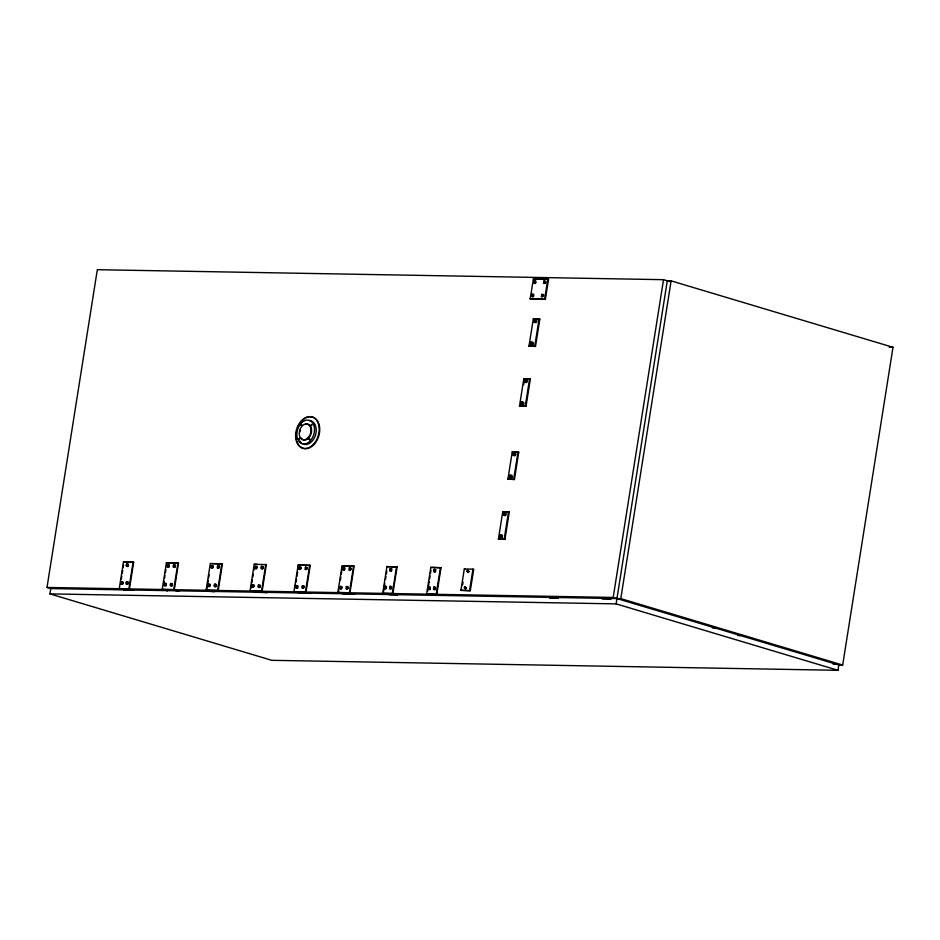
<?xml version="1.0" encoding="UTF-8"?>
<svg xmlns="http://www.w3.org/2000/svg" width="940" height="940" viewBox="0 0 940 940"><rect width="100%" height="100%" fill="white"/><g stroke="black" fill="none" stroke-linecap="round" stroke-linejoin="round"><path stroke-width="1.41" d="M127.182 565.351L127.781 566.139L128.322 564.975M465.147 587.994L465.888 588.475L465.735 587.336M50.76 588.569L49.914 593.892L616.111 603.88L667.283 280.813L671.125 280.872L893 347.295L842.675 665.05L620.8 598.627L50.76 588.569L47 587.453L97.325 269.698L663.523 279.685L670.091 281.647M119.263 588.569L123.481 561.956L133.656 562.296L129.438 588.898L119.263 588.569L119.827 588.734M121.377 578.934L121.824 576.126M122.271 573.33L122.717 570.521M123.152 567.725L123.598 564.928M128.874 588.734L133.092 562.12M162.209 589.321L166.427 562.707L178.518 563.084L174.311 589.697L162.209 589.321L162.773 589.486M163.666 583.893L164.112 581.085M164.547 578.288L164.993 575.48M165.44 572.683L165.887 569.887M173.747 589.521L177.954 562.919M206.118 590.097L210.337 563.483L222.428 563.859L218.209 590.473L206.118 590.097L206.683 590.261M206.906 588.863L207.352 586.067M207.799 583.258L208.234 580.462M208.68 577.665L209.126 574.857M217.657 590.297L221.863 563.683M250.028 590.872L254.246 564.259L266.337 564.635L262.119 591.248L250.028 590.872L250.592 591.037M251.039 588.24L251.485 585.432M251.92 582.636L252.367 579.839M252.813 577.031L253.26 574.234M253.917 570.028L254.364 567.231M261.555 591.072L265.773 564.458M293.938 591.648L298.156 565.034L310.247 565.41L306.029 592.024L293.938 591.648L294.502 591.812M295.172 587.618L295.607 584.809M296.053 582.013L296.5 579.205M296.946 576.408L297.604 572.202M298.05 569.405L298.497 566.609M305.465 591.847L309.683 565.234M337.848 592.423L342.066 565.81L354.157 566.186L349.939 592.788L337.848 592.423L338.412 592.588L338.858 589.791M340.409 579.98L340.856 577.184M341.291 574.375L341.737 571.579M342.184 568.782L342.63 565.974L354.157 566.186M349.375 592.623L353.593 566.009M382.721 593.211L386.928 566.597L397.103 566.938L392.885 593.551L382.721 593.211L383.285 593.375M383.497 591.977L383.943 589.18M384.389 586.372L384.836 583.576M385.494 579.369L385.94 576.572M386.387 573.776L386.834 570.968M392.321 593.387L396.539 566.773M426.631 593.986L430.837 567.372L441.013 567.713L436.795 594.327L426.631 593.986L427.195 594.151M427.63 591.354L428.076 588.558M428.522 585.749L429.18 581.555M429.627 578.746L430.073 575.95M430.52 573.141L430.955 570.345M436.231 594.151L440.449 567.548M460.929 590.32L464.301 568.982L472.949 569.135L473.701 569.358L470.317 590.696L460.929 590.32L470.317 590.696M462.574 584.856L463.032 582.013M469.565 590.473L472.949 569.135M530.207 298.873L533.368 278.91L547.785 279.168L548.537 279.392L545.376 299.355L530.207 298.873L545.376 299.355M498.435 539.019L502.747 511.771L508.517 511.877L509.269 512.1L504.956 539.348L498.435 539.019L504.956 539.348M507.917 479.142L512.23 451.893L517.999 451.999L518.751 452.222L514.438 479.471L507.917 479.142L514.438 479.471M519.514 405.963L523.827 378.714L529.596 378.808L530.348 379.043L526.024 406.291L519.514 405.963L526.024 406.291M528.997 346.085L533.309 318.836L539.078 318.93L539.83 319.165L535.506 346.413L528.997 346.085L535.506 346.413M523.674 384.672L524.12 381.805M504.204 539.125L508.517 511.877M513.687 479.247L517.999 451.999M525.272 406.068L529.596 378.808M534.754 346.19L539.078 318.93M544.624 299.12L547.785 279.168M47 587.453L613.197 597.441L663.523 279.685M620.8 598.627L671.125 280.872M49.914 593.892L271.789 660.315L837.986 670.302L838.832 664.98L842.675 665.05M340.75 587.594L341.455 588.511L341.678 587.124M175.263 566.409L174.617 566.996L174.147 566.385M172.314 585.033L171.233 585.209M305.947 568.301L306.863 567.831L306.781 569.088M536.317 321.75L536.282 320.481M435.643 571.003L434.997 571.579L434.527 570.98M526.835 381.628L526.905 380.512M515.355 454.596L514.591 455.277M511.795 477.05L511.031 477.731L510.49 477.027M208.598 585.467L210.208 584.351L209.843 586.642L208.892 586.619M255.457 567.619L257.067 566.503L256.702 568.782L255.751 568.77M305.512 568.5L307.122 567.384L307.415 568.536L305.805 569.652M302.562 587.124L304.172 586.008L304.466 587.159L302.856 588.276M209.115 585.08L210.137 585.291L209.056 586.043M215.26 585.185L216.282 585.397L215.201 586.149M255.974 567.22L256.996 567.431L255.915 568.195M262.119 567.337C263.412 565.81 263.365 569.417 262.06 568.301M259.922 586.936L259.875 585.596M543.062 296.323L542.874 294.96M523.145 404.282L523.357 402.966L522.558 402.802M429.286 588.029C430.767 586.454 430.273 590.438 429.157 588.828M467.885 571.109L468.743 571.285L467.92 572.025M502.207 537.151L501.044 537.139M165.322 584.139L166.168 584.927L165.076 585.103M171.468 584.245L172.29 584.269M212.182 566.291L213.075 566.867L211.935 567.243M218.327 566.397L219.22 566.973L218.092 567.361M536.188 321.95L535.236 321.927M385.494 587.089L386.34 587.876L385.247 588.052M510.808 476.134L511.76 476.157M434.586 587.958L435.431 588.745L434.351 588.922M544.671 281.753L545.447 282.247L544.73 283.245M122.177 582.318L122.799 583.423L121.765 583.211M127.37 582.412L127.981 583.517L126.959 583.305M168.413 565.387C170.105 564.893 168.46 568.171 168.001 566.279M253.283 585.561L254.047 586.067L253.189 587.03M514.533 453.527L515.202 453.538M350.197 568.594L350.949 569.299L350.103 570.063M501.49 535.87L502.348 536.223M535.212 281.507L535.683 282.693L534.66 282.482M533.015 296.382L533.415 294.819M505.227 513.322L505.767 514.697L504.592 514.673M300.295 567.631L300.894 568.418L300.048 569.182M344.099 569.981L344.498 568.418M391.087 570.803L391.475 569.24M297.24 587.829L297.498 586.243M347.401 587.148L348 587.935L347.295 588.722M548.537 279.392L533.368 278.91M534.954 281.13L535.906 281.142L535.542 283.434L534.59 283.41L534.296 282.259M544.554 281.295L545.505 281.318L545.799 282.47L544.201 283.586M532.839 294.432L533.791 294.455L533.438 296.735L532.486 296.723L532.181 295.571M542.451 294.608L543.402 294.62L543.696 295.771L542.086 296.887M539.83 319.165L533.309 318.836M535.471 319.941L536.576 319.953L536.928 321.304L536.153 322.62L535.048 322.596M889.158 347.224L893 347.295M531.911 342.395L533.015 342.419L533.368 343.758L532.604 345.086L531.488 345.062M530.348 379.043L523.827 378.714M525.989 379.819L527.093 379.831L527.434 381.182L526.67 382.498L525.566 382.474M522.428 402.273L523.533 402.297L523.885 403.636L523.11 404.964L522.005 404.94M518.751 452.222L512.23 451.893M514.391 452.998L515.508 453.021L515.848 454.361L515.085 455.677L513.969 455.665M510.831 475.464L511.947 475.476L512.288 476.827L511.524 478.143L510.42 478.119L510.068 476.78M504.945 512.018L509.269 512.1M504.909 512.876L506.026 512.899L505.603 515.555L504.486 515.543L504.146 514.204M501.349 535.342L502.465 535.354L502.042 538.021L500.926 537.997L500.585 536.658M133.656 562.296L123.481 561.956M178.518 563.084L166.427 562.707M212.346 563.683L222.428 563.859M257.689 564.482L254.246 564.259M310.247 565.41L298.156 565.034M397.103 566.938L386.928 566.597M441.013 567.713L430.837 567.372M127.464 564.212L128.416 564.235L128.052 566.514L127.1 566.491L126.806 565.351M168.295 564.94L169.247 564.952L168.883 567.231L167.931 567.22L167.637 566.068M174.441 565.046L175.392 565.058L175.04 567.337L174.088 567.325L173.794 566.174M218.35 565.821L219.302 565.833L219.596 566.985L218.95 568.113L217.998 568.101L217.692 566.949M300.024 567.255L300.976 567.278L301.27 568.43L299.66 569.534M343.934 568.03L344.886 568.054L344.522 570.333L343.57 570.31L343.276 569.17M350.079 568.136L351.031 568.16L351.325 569.311L349.715 570.427M390.911 568.865L391.863 568.876L391.498 571.156L390.558 571.144L390.253 569.993M434.821 569.64L435.772 569.652L435.408 571.931L434.456 571.92L434.163 570.768M465.382 587.042L466.416 588.017L465.876 588.957L464.83 587.994M122.071 581.872L123.011 581.884L123.316 583.035L122.658 584.163L121.707 584.151L121.413 583M127.252 581.954L128.204 581.978L127.84 584.257L126.888 584.234L126.594 583.094M385.518 586.513L386.469 586.525L386.105 588.816L385.153 588.793L384.86 587.641M390.711 586.607L391.651 586.619L391.298 588.898L390.347 588.887L390.053 587.735M171.491 583.67L172.443 583.693L172.091 585.972L171.139 585.949L170.833 584.809M253.166 585.115L254.117 585.127L254.411 586.278L252.801 587.394M297.075 585.89L298.027 585.902L297.663 588.182L296.711 588.17L296.417 587.018M347.13 586.772L348.082 586.783L348.376 587.935L346.766 589.051M389.16 594.75L397.397 594.903L396.645 594.679M176.121 591.048L179 591.096L178.059 590.813M214.261 591.718L210.442 591.389M549.501 598.169L558.289 598.322M602.211 599.097L610.988 599.25M712.285 627.92L715.211 627.979M737.641 635.511L740.579 635.569M833.087 664.087L836.013 664.134M502.747 511.771L503.499 511.995M613.197 597.441L838.832 664.98M616.111 603.88L837.986 670.302M464.301 568.982L465.053 569.205M430.943 595.279L431.695 595.502M353.698 593.915L354.639 594.197L342.172 593.716M309.789 593.14L310.729 593.422L298.262 592.94M265.879 592.365L266.819 592.647L254.352 592.165M166.533 590.614L167.473 590.896M133.198 590.026L133.95 590.25L123.587 589.862M532.569 342.841L532.769 344.216L531.793 344.545M303.115 587.829L304.078 586.76M391.498 587.195L391.181 588.452L390.406 587.947M260.262 585.232L259.898 587.524L258.947 587.5L258.653 586.348M305.418 424.316A8.166 5.652 -73.3 0 1 310.929 434.221A8.166 5.652 -73.3 0 1 300.718 437.629M299.93 431.954A8.166 5.652 -73.3 0 1 300.447 429.897M309.272 420.591A12.244 8.483 -73.3 0 1 315.711 434.28A12.244 8.483 -73.3 0 1 303.315 444.091M301.411 442.858A12.244 8.483 -73.3 0 1 299.93 440.919M301.576 421.296A16.321 11.315 -73.3 0 1 317.297 420.627A16.321 11.315 -73.3 0 1 315.934 442.059A16.321 11.315 -73.3 0 1 299.989 446.453M299.261 445.701A16.321 11.315 -73.3 0 1 297.052 441.718M296.429 439.297A16.321 11.315 -73.3 0 1 296.417 432.529M297.968 427.077A16.321 11.315 -73.3 0 1 299.226 424.575M298.72 438.933C299.461 441.107 300.036 436.771 298.72 438.933M300.953 424.821C301.705 426.983 302.257 422.695 300.953 424.821M308.907 439.109C309.648 441.283 310.235 436.959 308.907 439.109M311.14 424.998C311.857 427.16 312.515 422.882 311.14 424.998M126.7 563.988L126.042 565.116L126.336 566.268L127.288 566.279L127.946 565.152L127.652 564L126.7 563.988M121.307 581.637L120.649 582.777L120.943 583.916L121.894 583.94L122.259 581.66L121.307 581.637M126.489 581.731L125.831 582.859L126.136 584.01L127.088 584.034L127.441 581.743L126.489 581.731M167.532 564.705L166.874 565.845L167.179 566.985L168.131 567.008L168.777 565.868L168.483 564.729L167.532 564.705M173.689 564.811L173.03 565.951L173.324 567.102L174.276 567.114L174.934 565.986L174.64 564.834L173.689 564.811M164.582 583.341L163.924 584.469L164.218 585.62L165.17 585.632L165.534 583.352L164.582 583.341M165.346 583.564L164.982 585.843L165.934 585.867L166.298 583.576L165.346 583.564M170.739 583.446L170.081 584.574L170.375 585.726L171.327 585.738L171.985 584.61L171.691 583.458L170.739 583.446M211.441 565.481L211.077 567.76L212.029 567.784L212.393 565.504L211.441 565.481M212.205 565.704L211.547 566.844L211.841 567.995L212.792 568.007L213.451 566.879L213.157 565.727L212.205 565.704M217.598 565.586L217.234 567.866L218.186 567.889L218.55 565.61L217.598 565.586M208.492 584.116L208.128 586.395L209.079 586.407L209.444 584.128L208.492 584.116M214.637 584.222L213.991 585.35L214.285 586.501L215.237 586.513L215.895 585.385L215.589 584.234L214.637 584.222M215.401 584.445L214.743 585.573L215.037 586.725L215.988 586.748L216.647 585.608L216.353 584.469L215.401 584.445M255.351 566.256L254.987 568.536L255.939 568.559L256.596 567.419L256.303 566.268L255.351 566.256M261.496 566.362L260.85 567.502L261.144 568.641L262.096 568.665L262.754 567.525L262.448 566.385L261.496 566.362M262.26 566.597L261.602 567.725L261.896 568.876L262.847 568.888L263.505 567.76L263.212 566.609L262.26 566.597M252.402 584.88L252.038 587.171L252.989 587.183L253.647 586.055L253.354 584.903L252.402 584.88M258.547 584.997L257.901 586.125L258.195 587.277L259.146 587.288L259.793 586.161L259.499 585.009L258.547 584.997M299.261 567.032L298.897 569.311L299.848 569.335L300.506 568.195L300.213 567.043L299.261 567.032M305.406 567.137L305.054 569.417L306.005 569.44L306.652 568.301L306.358 567.161L305.406 567.137M296.312 585.655L295.654 586.795L295.947 587.947L296.899 587.958L297.263 585.679L296.312 585.655M302.457 585.773L301.799 586.901L302.104 588.052L303.044 588.064L303.702 586.936L303.409 585.785L302.457 585.773M343.171 567.807L342.512 568.935L342.806 570.087L343.758 570.098L344.416 568.97L344.122 567.819L343.171 567.807M349.316 567.913L348.963 570.192L349.903 570.216L350.561 569.076L350.268 567.924L349.316 567.913M340.221 586.431L339.563 587.571L339.857 588.71L340.809 588.734L341.467 587.594L341.173 586.454L340.221 586.431M340.985 586.666L340.621 588.945L341.572 588.957L341.937 586.678L340.985 586.666M346.366 586.537L346.002 588.828L346.954 588.84L347.612 587.712L347.318 586.56L346.366 586.537M534.19 280.907L533.826 283.187L534.778 283.199L535.142 280.919L534.19 280.907M532.087 294.208L531.723 296.488L532.674 296.511L533.039 294.22L532.087 294.208M543.802 281.072L543.438 283.351L544.389 283.375L544.754 281.084L543.802 281.072M541.687 294.373L541.334 296.664L542.274 296.676L542.639 294.396L541.687 294.373M390.159 568.63L389.795 570.921L390.746 570.933L391.404 569.805L391.099 568.653L390.159 568.63M534.578 319.671L533.814 320.998L534.155 322.338L535.271 322.349L536.035 321.034L535.694 319.694L534.578 319.671M384.754 586.29L384.389 588.569L385.341 588.581L385.706 586.302L384.754 586.29M531.018 342.137L530.606 344.792L531.711 344.815L532.475 343.5L532.134 342.148L531.018 342.137M389.947 586.372L389.583 588.663L390.535 588.675L390.899 586.395L389.947 586.372M525.096 379.548L524.332 380.876L524.673 382.216L525.789 382.228L526.212 379.572L525.096 379.548M521.536 402.014L520.772 403.331L521.113 404.67L522.229 404.694L522.652 402.026L521.536 402.014M434.057 569.405L433.704 571.685L434.656 571.708L435.009 569.428L434.057 569.405M428.663 587.065L428.299 589.345L429.251 589.356L429.615 587.077L428.663 587.065M429.427 587.288L429.063 589.568L430.015 589.591L430.379 587.3L429.427 587.288M433.857 587.148L433.493 589.427L434.445 589.451L434.809 587.171L433.857 587.148M434.609 587.383L434.257 589.662L435.208 589.674L435.561 587.394L434.609 587.383M513.51 452.739L513.087 455.395L514.192 455.418L514.956 454.091L514.615 452.751L513.51 452.739M509.95 475.194L509.527 477.861L510.632 477.873L511.407 476.556L511.055 475.217L509.95 475.194M467.368 570.298L466.828 571.25L467.862 572.213L468.402 571.273L467.368 570.298M468.003 570.498L467.45 571.438L468.496 572.413L469.037 571.461L468.003 570.498M504.028 512.617L503.253 513.933L503.605 515.273L504.71 515.296L505.473 513.969L505.132 512.629L504.028 512.617M464.748 586.854L464.196 587.794L465.241 588.769L465.782 587.829L464.748 586.854M500.468 535.072L499.704 536.399L500.045 537.739L501.149 537.751L501.913 536.435L501.572 535.095L500.468 535.072M308.308 437.605A8.166 5.652 -73.3 0 0 307.838 424.198A8.166 5.652 -73.3 0 0 299.226 433.857A8.166 5.652 -73.3 0 0 308.308 437.605M310.459 440.637A12.244 8.483 -73.3 0 0 309.765 420.532A12.244 8.483 -73.3 0 0 296.852 435.009A12.244 8.483 -73.3 0 0 310.459 440.637M313.748 443.997A16.321 11.315 -73.3 0 0 312.809 417.196A16.321 11.315 -73.3 0 0 295.595 436.501A16.321 11.315 -73.3 0 0 313.748 443.997"/></g></svg>
